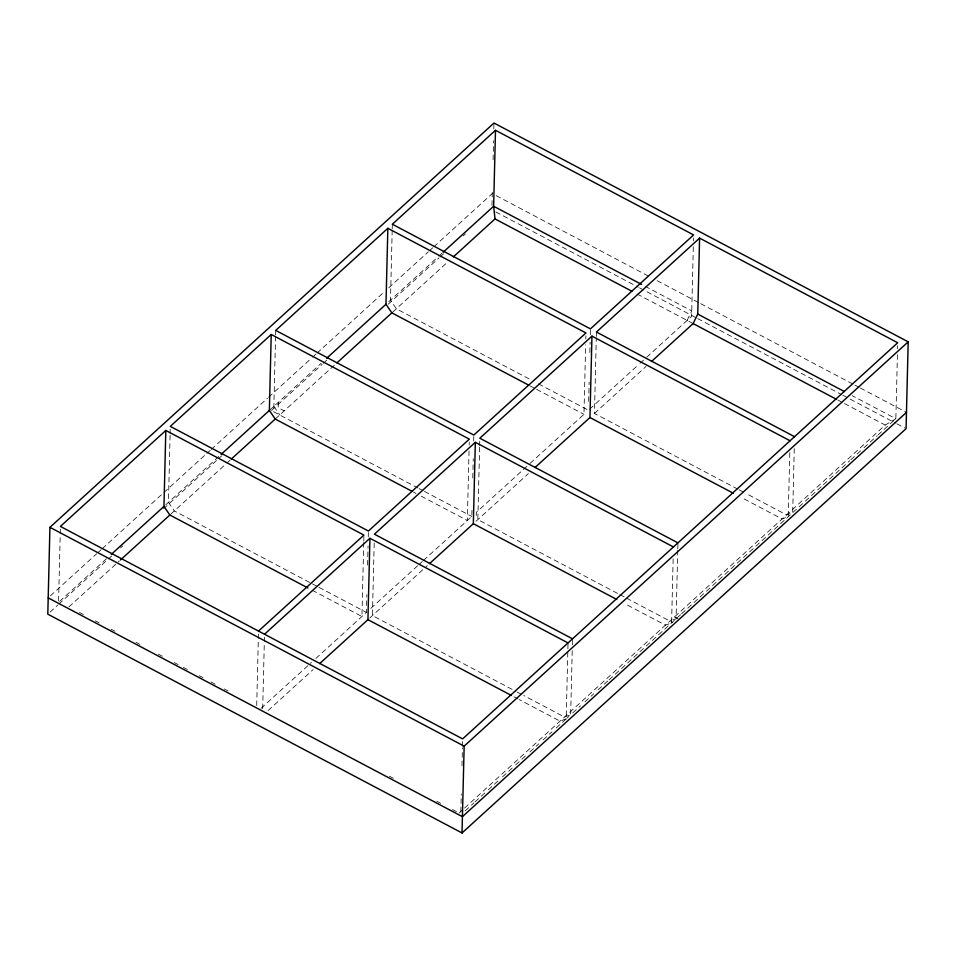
<?xml version="1.0" encoding="UTF-8"?>
<svg xmlns="http://www.w3.org/2000/svg" width="956" height="956" viewBox="0 0 956 956"><rect width="100%" height="100%" fill="white"/><g stroke="black" fill="none" stroke-linecap="round" stroke-linejoin="round"><path stroke-width="0.72" stroke-dasharray="4.78 3.58" d="M58.591 600.894L60.192 535.36M60.228 533.866L60.371 527.915M170.084 435.303L168.447 502.33L174.315 510.934L311.154 583.22M170.12 433.821L170.228 429.352M256.698 705.54L258.299 640.006M258.335 638.512L258.443 634.043M262.697 708.719L264.298 643.173M264.334 641.691L264.454 637.222M275.567 336.357L273.715 411.797L417.88 487.942M275.603 334.875L275.71 330.406M278.339 402.285L278.208 407.71L284.207 410.877M363.746 542.494L361.93 616.489L311.931 590.079M363.782 541.024L363.889 536.579M315.862 658.445L366.423 612.414L366.853 594.644M367.582 565.056L368.048 545.816M368.263 536.937L368.371 532.492M374.19 543.068L372.422 615.58L515.846 691.343M392.187 230.181L390.478 300.184L396.346 308.788L530.556 379.675M392.223 228.687L392.33 224.218M469.038 450.969L467.341 520.518L421.285 496.2M469.181 445.054L469.265 442.09M460.84 811.871L461.282 793.994M461.975 765.696L462.405 747.819M462.441 746.337L462.596 740.374M423.46 560.467L471.822 516.443L472.013 509.034M472.766 477.964L473.232 458.725M473.674 440.967L473.782 436.534M476.231 515.607L476.315 512.356L529.038 464.353M479.601 447.097L477.833 519.61L618.616 593.975M479.637 445.615L479.745 441.182M491.958 205.421L492.328 190.638M493.081 159.783L493.547 140.675M493.834 128.917L493.977 123.037M556.296 727.875L566.179 718.888L567.852 650.367M567.888 648.873L568.031 642.922M572.226 650.749L570.66 714.801L580.531 705.815M572.381 644.798L572.489 640.329M530.138 463.349L583.961 414.342L585.658 344.793M585.801 338.878L585.885 335.915M588.669 401.377L589.135 382.149M589.852 352.549L590.115 342.188M590.294 334.791L590.438 328.864M737.877 489.185L594.453 413.434L596.293 337.958M596.329 336.476L596.436 332.043M673.155 558.866L671.59 622.918L665.448 625.164L624.662 603.618M677.744 550.309L676.071 618.831L669.941 621.089M677.78 548.828L677.923 542.865M693.315 246.863L691.606 316.328L645.467 358.357M693.458 240.9L693.53 237.924M789.775 452.69L788.21 516.73L782.068 518.989L741.282 497.443M794.257 448.603L792.691 512.655L786.561 514.902L745.764 493.356M897.421 354.676L895.856 418.728L878.289 434.717M897.565 348.713L897.636 345.737M687.125 320.415L691.75 310.903L645.515 286.489M50.405 595.863L96.676 553.739M97.787 552.735L101.085 549.724M102.184 548.72L162.795 493.535M163.894 492.543L205.767 454.411M206.866 453.407L210.177 450.407M211.276 449.404L267.465 398.234M268.576 397.23L311.548 358.106M312.648 357.102L315.958 354.09M317.057 353.087L384.264 291.891M388.674 287.887L428.348 251.763M429.447 250.759L432.745 247.747M433.857 246.756L492.256 193.578M59.654 601.384L107.968 557.408M165.758 504.78L220 455.391M269.365 410.447L321.18 363.28M388.674 301.821L437.669 257.224M438.756 256.22L442.054 253.221M49.999 612.151L57.718 605.124M58.818 604.12L107.299 559.977M108.398 558.973L111.709 555.962M120.528 547.943L122.727 545.936M163.5 508.819L217.49 459.657M218.589 458.653L221.9 455.642M271.48 410.506L322.16 364.356M323.271 363.352L327.669 359.337M388.279 304.163L438.959 258.012M440.071 257.009L444.468 252.993M463.206 235.941L465.405 233.933M68.916 606.905L119.369 560.957M170.73 514.197L225.879 463.995M226.966 462.991L230.265 459.991M275.232 419.051L334.743 364.869M392.761 312.05L446.775 262.864M261.012 708.372L311.477 662.436M370.809 608.41L417.975 565.462M419.075 564.47L422.361 561.471M589.541 409.264L638.883 364.344M639.982 363.34L644.368 359.348M268.11 710.547L313.09 669.606M369.733 618.03L427.272 565.641M476.04 521.247L528.405 473.567M594.453 413.434L645.981 366.518M459.119 813.018L463.505 809.027M464.604 808.035L885.232 425.062L895.856 418.728L852.274 395.7M465.166 810.855L473.949 802.861M475.048 801.857L487.13 790.863M488.217 789.859L498.1 780.861M502.498 776.87L514.579 765.864M515.666 764.872L525.549 755.873M529.947 751.87L538.73 743.876M543.116 739.872L551.911 731.878M567.075 718.064L568.868 716.438M584.929 701.812L593.7 693.829M598.086 689.826L607.956 680.839M609.056 679.847L680.553 614.744M681.652 613.752L822.327 485.672M823.415 484.668L849.765 460.696M850.852 459.693L862.933 448.699M864.033 447.707L877.202 435.709M569.441 715.255L564.53 717.06L523.745 695.514M566.179 718.888L560.049 721.135L519.251 699.589M496.212 195.669L649.232 276.499M657.154 280.682L699.362 302.98M700.688 303.685L853.708 384.515M855.023 385.208L858.99 387.3M860.304 387.993L906.479 412.383M495.805 211.945L638.285 287.206M639.6 287.899L696.327 317.87M697.641 318.563L841.435 394.517M842.762 395.21L895.521 423.09M896.848 423.783L904.758 427.965M637.126 294.006L693.124 323.582M837.862 400.038L843.132 402.823M844.447 403.516L885.232 425.062M538.443 383.846L588.442 410.255M739.191 489.89L744.449 492.663M530.018 385.854L535.276 388.626M536.591 389.319L583.961 414.342M674.422 617.002L678.019 618.902M419.194 488.635L423.138 490.727M424.464 491.42L471.822 516.443M619.93 594.668L625.2 597.452M626.515 598.145L672.331 622.356M413.398 492.029L416.027 493.416M312.469 583.913L317.739 586.697M319.053 587.39L366.423 612.414M517.16 692.036L522.418 694.809M513.993 696.816L517.937 698.896M79.432 612.461L83.387 614.553M95.23 620.803L99.173 622.882M111.016 629.144L114.959 631.223M136.015 642.348L139.958 644.44M158.385 654.167L162.329 656.246M174.171 662.508L178.115 664.587M183.385 667.372L187.328 669.451M199.171 675.713L203.114 677.792M211.013 681.963L216.283 684.747M224.17 688.918L228.126 690.997M389.391 776.188L393.334 778.268M436.749 801.212L440.704 803.291M452.547 809.553L456.49 811.632M273.858 406.372L279.726 414.964"/><path stroke-width="1.43" d="M49.927 527.342L47.8 614.158L462.023 832.963L906.073 428.658L908.2 341.842L493.977 123.037L49.927 527.342L464.15 746.146L462.023 832.963M307.987 588L169.833 515.021L163.966 506.417L165.818 430.451L363.925 535.097L258.514 631.068M412.084 491.336L275.232 419.051L269.365 410.447L271.229 334.481L469.336 439.127L368.407 531.022L170.299 426.376L271.229 334.481M319.674 663.607L367.94 619.667L369.924 538.276L568.031 642.922M528.704 385.149L391.852 312.863L385.985 304.271L387.849 228.305L585.956 332.951L473.818 435.052L275.71 330.406L387.849 228.305M429.471 563.646L473.34 523.697L475.335 442.305L673.442 546.952M495.495 130.291L392.33 224.218L590.438 328.864L693.602 234.937L495.495 130.291L493.631 206.257L495.017 218.936L453.359 256.877M535.001 467.556L589.96 417.521L591.955 336.13L790.062 440.776M651.466 361.523L693.124 323.582L697.749 314.082L699.601 238.116L897.708 342.762L462.632 738.892L60.407 526.421L165.818 430.451M111.254 554.408L163.966 506.417M221.099 454.399L269.365 410.447M326.665 358.273L385.985 304.271M443.154 252.229L493.631 206.257L641.56 284.398M120.468 559.965L169.833 515.021M231.364 459L275.232 419.051M336.93 362.874L391.852 312.863M264.525 634.246L369.924 538.276M475.335 442.305L374.417 534.189L572.525 638.835M591.955 336.13L479.816 438.218L677.923 542.865M699.601 238.116L596.436 332.043L794.544 436.689M464.15 746.146L908.2 341.842M906.479 412.383L462.417 816.675L48.194 597.87M697.749 314.082L844.351 391.518M495.017 218.936L631.868 291.221M693.124 323.582L836.548 399.345M589.96 417.521L733.383 493.272M473.34 523.697L616.763 599.448M367.94 619.667L511.364 695.418"/></g></svg>
